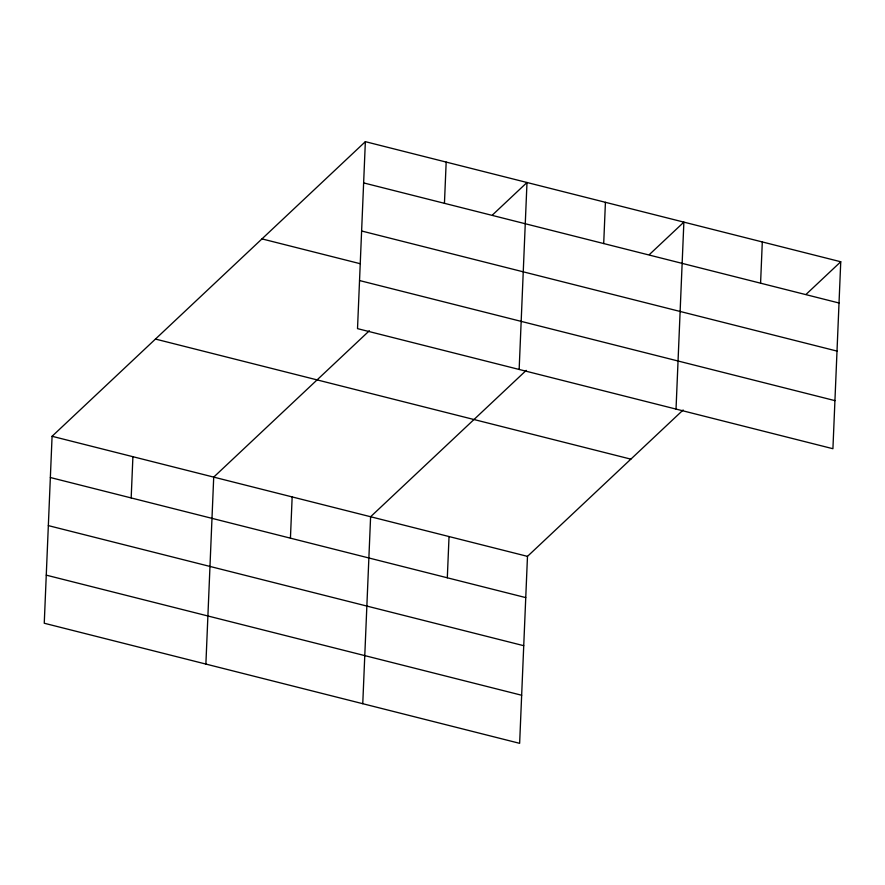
<?xml version="1.0" encoding="UTF-8"?>
<svg xmlns="http://www.w3.org/2000/svg" width="885" height="885" viewBox="0 0 885 885"><rect width="100%" height="100%" fill="white"/><g stroke="black" fill="none" stroke-linecap="round" stroke-linejoin="round"><path stroke-width="1.33" d="M365.361 141.666L357.518 328.634L832.918 448.717L840.75 261.761L365.361 141.666L52.082 436.283L44.25 623.239L519.639 743.334L527.482 556.366L683.131 409.987M131.179 497.934L132.905 456.693M205.884 664.071L213.716 477.115L369.366 330.736M290.435 538.168L292.161 496.927M362.762 703.697L370.605 516.74L526.254 370.361M444.447 203.329L446.173 162.088M447.312 577.794L449.038 536.553M519.152 369.454L526.995 182.498L492.536 214.911M603.703 243.552L605.428 202.311M676.029 409.091L683.873 222.135L649.413 254.537M760.58 283.189L762.306 241.948M806.29 294.163L840.75 261.761M363.624 182.907L839.024 303.002M361.611 230.996L837.011 351.091M261.982 238.895L360.018 263.664M359.531 280.545L834.931 400.628M155.461 339.066L630.861 459.149M52.082 436.283L527.482 556.366M50.357 477.524L525.756 597.607M48.343 525.613L523.732 645.696M46.263 575.15L521.663 695.245"/></g></svg>
